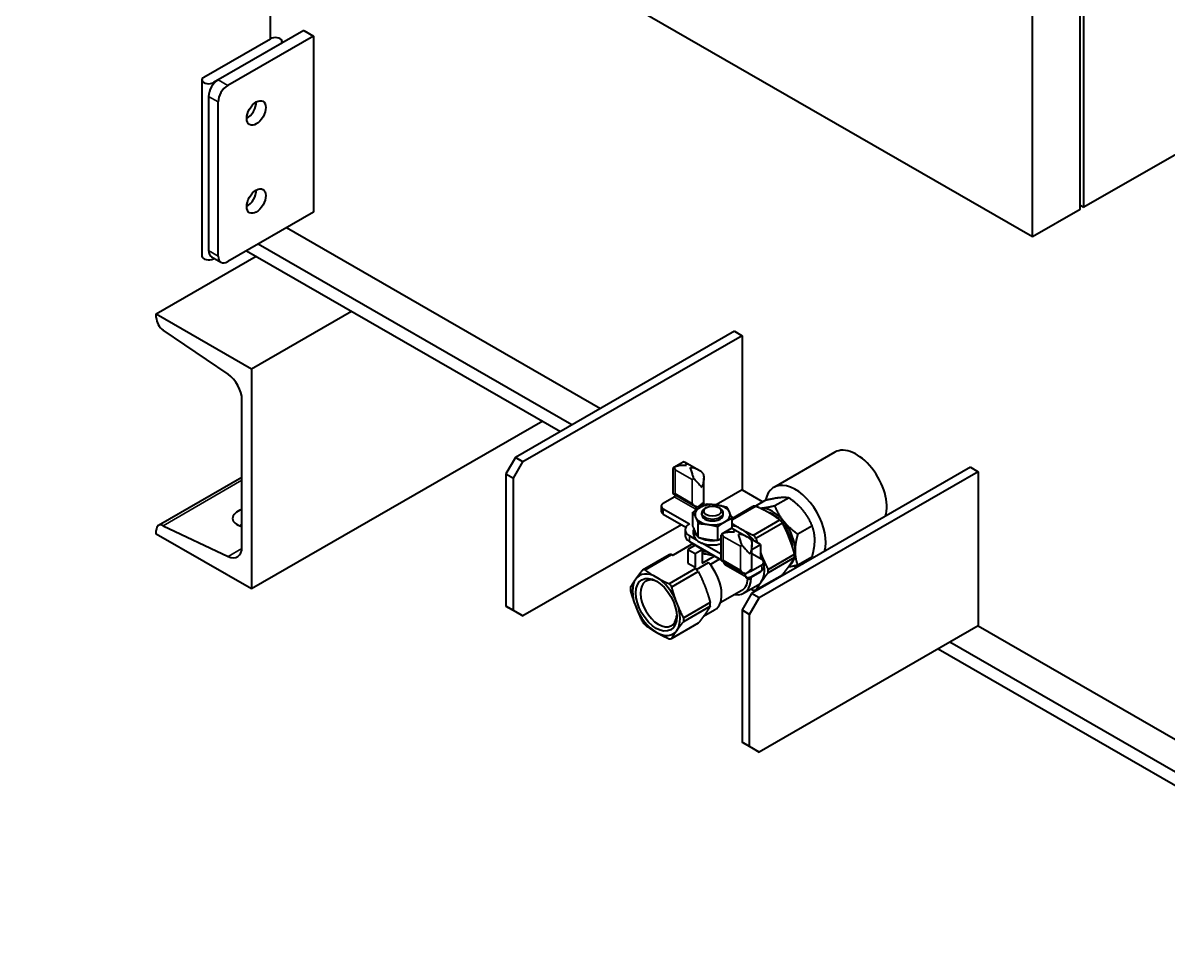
# Model space of a CAD drawing. Header units: millimetres. Extents: x 0 to 5945, y 0 to 4205.
# Drawn here: x 4439.1 to 4742.7, y 2692.5 to 2935.4 of the extents above; entities that cross this region are included whole.
import ezdxf

# ---------------------------------------------------------------- set-up
doc = ezdxf.new("R2010")
doc.units = ezdxf.units.MM
doc.header["$LTSCALE"] = 5
doc.layers.add('가시적인 것(ISO)', color=3, linetype='Continuous', lineweight=40)
doc.layers.add('가시적인 좁은 것(ISO)', color=3, linetype='Continuous', lineweight=35)

msp = doc.modelspace()

# ---------------------------------------------------------------- linework, layer by layer
at = {"layer": '가시적인 것(ISO)'}
for p, q in [((4719.368, 2885.974), (4719.368, 3218.832)), ((4720.379, 2886.555), (4720.379, 3219.414)), ((4706.742, 2878.702), (4706.742, 3211.561)), ((4706.742, 2878.702), (4439.051, 3032.855)), ((4504.711, 2931.25), (4504.711, 2995.044)), ((4810.282, 2938.327), (4720.379, 2886.555)), ((4513.55, 2933.432), (4490.821, 2920.343)), ((4513.55, 2933.432), (4516.075, 2931.977)), ((4487.033, 2921.07), (4504.711, 2931.25)), ((4516.075, 2931.977), (4493.347, 2918.889)), ((4507.759, 2930.097), (4507.759, 2930.523)), ((4516.075, 2931.977), (4516.075, 2885.26)), ((4507.236, 2929.796), (4489.559, 2919.616)), ((4486.51, 2920.343), (4486.51, 2873.626)), ((4488.296, 2915.969), (4488.296, 2875.092)), ((4490.821, 2873.637), (4490.821, 2914.515)), ((4516.075, 2885.26), (4493.347, 2872.172)), ((4719.368, 2885.974), (4706.742, 2878.702)), ((4719.368, 2887.137), (4720.379, 2886.555)), ((4508.977, 2881.173), (4592.205, 2833.245)), ((4584.629, 2828.882), (4501.401, 2876.81)), ((4474.406, 2858.311), (4500.923, 2873.581)), ((4489.039, 2873.451), (4491.565, 2871.997)), ((4489.559, 2872.899), (4489.778, 2873.025)), ((4498.358, 2875.058), (4581.586, 2827.13)), ((4474.406, 2857.349), (4474.406, 2858.311)), ((4474.406, 2858.311), (4499.66, 2843.768)), ((4499.66, 2843.768), (4526.177, 2859.038)), ((4493.446, 2842.318), (4476.251, 2853.96)), ((4627.697, 2853.683), (4569.613, 2820.235)), ((4629.717, 2852.52), (4571.634, 2819.072)), ((4627.697, 2853.683), (4629.717, 2852.52)), ((4629.717, 2852.52), (4629.717, 2811.643)), ((4499.66, 2843.768), (4499.66, 2785.372)), ((4497.135, 2796.509), (4497.135, 2835.54)), ((4576.88, 2829.84), (4499.66, 2785.372)), ((4654.319, 2821.614), (4638.156, 2812.307)), ((4569.613, 2820.235), (4567.088, 2815.861)), ((4569.108, 2814.698), (4571.634, 2819.072)), ((4571.634, 2819.072), (4569.613, 2820.235)), ((4611.664, 2817.664), (4614.073, 2819.051)), ((4614.451, 2819.068), (4618.356, 2816.819)), ((4497.135, 2814.936), (4475.001, 2802.19)), ((4567.088, 2815.861), (4569.108, 2814.698)), ((4567.088, 2815.861), (4567.088, 2780.823)), ((4569.108, 2779.66), (4569.108, 2814.698)), ((4611.454, 2810.705), (4611.454, 2817.339)), ((4619.571, 2808.087), (4619.571, 2814.721)), ((4690.327, 2817.617), (4632.243, 2784.169)), ((4692.347, 2816.454), (4634.263, 2783.006)), ((4690.327, 2817.617), (4692.347, 2816.454)), ((4692.347, 2816.454), (4692.347, 2775.577)), ((4629.717, 2811.643), (4622.823, 2807.673)), ((4629.717, 2811.643), (4635.237, 2808.464)), ((4608.82, 2808.092), (4611.724, 2809.764)), ((4611.503, 2810.612), (4617.367, 2807.235)), ((4636.132, 2808.979), (4633.295, 2807.345)), ((4642.193, 2809.535), (4638.455, 2807.382)), ((4608.297, 2807.365), (4608.297, 2805.905)), ((4608.82, 2806.638), (4615.765, 2802.638)), ((4616.71, 2802.036), (4616.71, 2805.692)), ((4617.653, 2806.35), (4617.28, 2806.565)), ((4618.203, 2807.235), (4619.521, 2807.994)), ((4619.032, 2805.051), (4619.032, 2805.537)), ((4620.25, 2806.922), (4619.861, 2806.696)), ((4623.528, 2806.922), (4623.917, 2806.696)), ((4624.746, 2805.051), (4624.746, 2805.537)), ((4633.401, 2807.347), (4627.067, 2803.7)), ((4627.067, 2804.034), (4632.71, 2807.284)), ((4608.82, 2805.178), (4614.803, 2801.732)), ((4618.098, 2799.054), (4618.098, 2802.71)), ((4627.422, 2804.239), (4626.888, 2804.546)), ((4627.067, 2801.444), (4627.067, 2804.094)), ((4632.726, 2799.624), (4639.77, 2803.68)), ((4640.461, 2802.821), (4633.417, 2798.764)), ((4474.406, 2799.915), (4474.406, 2800.877)), ((4499.66, 2785.372), (4474.406, 2799.915)), ((4476.251, 2802.142), (4493.446, 2793.979)), ((4613.655, 2802.393), (4571.634, 2778.194)), ((4614.614, 2801.039), (4614.614, 2799.579)), ((4617.751, 2798.295), (4615.765, 2799.439)), ((4616.889, 2799.912), (4616.889, 2801.08)), ((4623.276, 2798.255), (4623.276, 2801.911)), ((4624.207, 2793.035), (4624.207, 2799.669)), ((4626.826, 2801.381), (4624.417, 2799.994)), ((4627.204, 2801.399), (4631.109, 2799.15)), ((4648.254, 2801.999), (4644.516, 2799.846)), ((4616.792, 2797.387), (4611.434, 2794.302)), ((4617.28, 2796.955), (4615.386, 2795.865)), ((4615.765, 2797.979), (4624.207, 2793.118)), ((4617.246, 2797.109), (4617.246, 2797.126)), ((4619.174, 2795.865), (4617.28, 2796.955)), ((4624.207, 2794.578), (4619.081, 2797.529)), ((4631.422, 2798.977), (4631.403, 2798.966)), ((4634.642, 2797.123), (4631.422, 2798.977)), ((4632.324, 2795.788), (4634.642, 2797.123)), ((4632.324, 2790.418), (4632.324, 2797.052)), ((4634.642, 2797.123), (4634.642, 2793.367)), ((4610.36, 2794.414), (4603.317, 2790.357)), ((4604.008, 2790.421), (4611.051, 2794.477)), ((4615.386, 2795.865), (4617.28, 2794.774)), ((4615.386, 2795.865), (4615.386, 2792.215)), ((4617.28, 2794.774), (4619.174, 2795.865)), ((4617.28, 2794.774), (4617.28, 2791.124)), ((4619.174, 2795.865), (4619.174, 2792.215)), ((4619.174, 2792.215), (4622.474, 2794.115)), ((4634.958, 2793.186), (4632.324, 2794.702)), ((4636.601, 2790.554), (4643.645, 2794.61)), ((4643.645, 2793.687), (4636.601, 2789.631)), ((4644.516, 2791.755), (4648.254, 2793.907)), ((4617.42, 2790.81), (4610.376, 2786.753)), ((4615.386, 2792.215), (4617.28, 2791.124)), ((4617.116, 2791.03), (4617.28, 2791.124)), ((4617.639, 2790.55), (4620.836, 2792.391)), ((4621.297, 2791.827), (4623.872, 2793.31)), ((4624.256, 2792.942), (4630.121, 2789.565)), ((4630.895, 2788.485), (4625.339, 2791.685)), ((4632.053, 2790.059), (4634.958, 2791.731)), ((4635.481, 2792.459), (4635.481, 2790.999)), ((4643.432, 2791.516), (4644.216, 2791.064)), ((4611.067, 2785.894), (4618.111, 2789.95)), ((4630.791, 2788.333), (4631.422, 2787.969)), ((4632.274, 2790.324), (4630.956, 2789.565)), ((4631.422, 2788.382), (4631.422, 2787.969)), ((4631.422, 2787.969), (4632.096, 2788.358)), ((4632.053, 2788.599), (4634.958, 2790.272)), ((4633.417, 2785.088), (4640.461, 2789.144)), ((4634.642, 2790.09), (4634.642, 2789.823)), ((4629.624, 2784.932), (4623.954, 2781.667)), ((4633.794, 2786.304), (4630.238, 2784.256)), ((4621.296, 2781.74), (4614.252, 2777.683)), ((4632.243, 2784.169), (4629.717, 2779.795)), ((4631.738, 2778.632), (4634.263, 2783.006)), ((4634.263, 2783.006), (4632.243, 2784.169)), ((4569.108, 2779.66), (4567.088, 2780.823)), ((4567.088, 2780.823), (4569.613, 2779.358)), ((4571.634, 2778.194), (4569.108, 2779.66)), ((4569.613, 2779.358), (4571.634, 2778.194)), ((4614.252, 2776.761), (4621.296, 2780.817)), ((4622.45, 2779.771), (4619.473, 2778.056)), ((4629.717, 2779.795), (4631.738, 2778.632)), ((4629.717, 2779.795), (4629.717, 2744.757)), ((4631.738, 2743.594), (4631.738, 2778.632)), ((4618.111, 2776.274), (4611.067, 2772.218)), ((4692.347, 2775.577), (4684.771, 2771.214)), ((4692.347, 2775.577), (4815.333, 2704.754)), ((4684.771, 2771.214), (4634.263, 2742.128)), ((4681.729, 2769.462), (4815.333, 2692.524)), ((4815.333, 2696.028), (4684.771, 2771.214)), ((4631.738, 2743.594), (4629.717, 2744.757)), ((4629.717, 2744.757), (4632.243, 2743.292)), ((4634.263, 2742.128), (4631.738, 2743.594)), ((4632.243, 2743.292), (4634.263, 2742.128))]:
    msp.add_line(p, q, dxfattribs=at)
for centre, major_axis, ratio, start_param, end_param in [((4505.974, 2930.523), (1.786, 0), 0.5758617, 5.4977871, 8.6393798), ((4488.296, 2920.343), (-1.786, 0), 0.5758617, 5.4977871, 8.6393798), ((4490.821, 2917.423), (-1.782, -3.095), 0.5780931, 3.9250571, 5.4958534), ((4493.347, 2915.969), (1.782, 3.095), 0.5780931, 0.7834645, 2.3542608), ((4498.398, 2913.027), (1.782, 3.095), 0.5780931, 3.9250646, 5.4997134), ((4498.398, 2913.027), (-1.782, -3.095), 0.5780931, 0.7834719, 2.3581207), ((4498.398, 2889.668), (1.782, 3.095), 0.5780931, 3.9250646, 5.4997134), ((4498.398, 2889.668), (-1.782, -3.095), 0.5780931, 0.7834719, 2.3581207), ((4488.296, 2873.626), (-1.786, 0), 0.5758617, 0, 2.3561945), ((4490.821, 2876.546), (-1.782, -3.095), 0.5780931, 5.4958534, 6.2831853), ((4493.347, 2875.092), (-1.782, -3.095), 0.5780931, 5.4958534, 7.0666498), ((4476.427, 2856.186), (-1.426, 2.476), 0.5780931, 0.7873319, 2.2708617), ((4493.094, 2837.867), (-2.852, 4.952), 0.5780931, 3.9289245, 5.4124544), ((4660.022, 2811.71), (-5.703, 9.904), 0.5780931, 3.6462588, 6.2831853), ((4613.239, 2817.705), (-1.264, 2.186), 0.5769785, 1.2682212, 1.5698295), ((4617.785, 2815.087), (-1.786, -1.032), 0.0016725, 5.195212, 5.4968203), ((4643.86, 2802.403), (-5.703, 9.904), 0.5780931, 3.6462588, 6.8638808), ((4611.724, 2810.202), (0.267, 0.464), 0.5780931, 3.9250571, 5.1859036), ((4499.66, 2804.295), (-4.997, -0.349), 0.5234384, 5.2053623, 7.2880143), ((4610.083, 2807.365), (-1.786, 0), 0.5758617, 5.4977871, 7.0685835), ((4610.083, 2805.905), (-1.786, 0), 0.5758617, 0, 0.7853982), ((4621.889, 2805.051), (-4.643, 0), 0.5758617, 5.4977871, 6.5449847), ((4617.28, 2807.003), (0.267, 0.464), 0.5780931, 3.9250571, 5.238937), ((4621.889, 2805.051), (4.643, 0), 0.5758617, 1.3089969, 2.3561945), ((4621.889, 2805.537), (2.857, 0), 0.5758617, 2.360047, 7.0647309), ((4617.28, 2807.003), (1.158, 2.012), 0.5780931, 5.045322, 5.3372217), ((4621.889, 2805.051), (4.643, 0), 0.5758617, 0.2617994, 1.3089969), ((4621.889, 2805.051), (4.643, 0), 0.5758617, 5.4977871, 6.5449847), ((4636.585, 2798.214), (-4.99, 8.666), 0.5780931, 5.966867, 6.0797723), ((4637.799, 2798.913), (-4.277, 7.428), 0.5780931, 6.0233196, 6.0306843), ((4637.799, 2798.913), (-4.277, 7.428), 0.5780931, 4.9761221, 6.0233196), ((4637.799, 2798.913), (3.822, -6.636), 0.5780931, 2.0380861, 2.5580167), ((4476.427, 2799.714), (-1.426, 2.476), 0.5780931, 5.5869873, 7.0705172), ((4618.543, 2801.039), (-3.929, 0), 0.5758617, 5.4977871, 7.0685835), ((4621.889, 2805.051), (-4.643, 0), 0.5758617, 0.2617994, 1.3089969), ((4621.889, 2805.051), (2.857, 0), 0.5758617, 3.1415926, 6.2831853), ((4621.889, 2805.051), (-4.643, 0), 0.5758617, 1.3089969, 2.3561945), ((4636.585, 2798.214), (4.99, -8.666), 0.5780931, 1.7780768, 1.8909821), ((4637.799, 2798.913), (3.822, -6.636), 0.5780931, 0.8350577, 1.8652484), ((4637.799, 2798.913), (-4.277, 7.428), 0.5780931, 3.9289245, 4.9761221), ((4499.66, 2799.915), (-5, 0), 0.5758617, 5.2418593, 5.4106612), ((4618.543, 2799.579), (-3.929, 0), 0.5758617, 0, 0.7853982), ((4621.889, 2801.08), (-5, 0), 0.5758617, 6.1470236, 6.9494126), ((4621.889, 2799.912), (-5, 0), 0.5758617, 0, 0.5961336), ((4625.992, 2800.036), (-1.264, 2.186), 0.5769785, 1.2682212, 1.5698295), ((4629.339, 2794.041), (4.456, -7.737), 0.5780931, 2.3581282, 2.726158), ((4629.339, 2794.041), (4.456, -7.737), 0.5780931, 1.7857543, 2.3581282), ((4629.542, 2794.158), (4.99, -8.666), 0.5780931, 1.7780768, 1.8909821), ((4493.094, 2798.836), (2.852, -4.952), 0.5780931, 5.5869873, 7.0705172), ((4621.889, 2797.109), (-4.643, 0), 0.5758617, 0, 0.0627696), ((4621.889, 2797.693), (-4.643, 0), 0.5758617, 0.2438609, 0.3273784), ((4621.889, 2797.809), (-4.643, 0), 0.5758617, 0.3071571, 0.403123), ((4621.889, 2799.912), (-5, 0), 0.5758617, 0.5961336, 0.9746628), ((4621.889, 2801.08), (-5, 0), 0.5758617, 0.8395042, 1.7894254), ((4621.889, 2799.912), (-5, 0), 0.5758617, 0.9746628, 2.0528571), ((4621.889, 2801.08), (-5, 0), 0.5758617, 1.9017918, 2.0528571), ((4630.538, 2797.418), (-1.786, -1.032), 0.0016725, 5.195212, 5.4968203), ((4614.236, 2785.344), (-4.99, 8.666), 0.5780931, 5.966867, 6.0797723), ((4621.889, 2797.809), (-4.643, 0), 0.5758617, 0.9462579, 1.2636392), ((4621.889, 2797.751), (-4.571, 0), 0.5758617, 0.9349493, 1.2675651), ((4621.889, 2797.693), (-4.643, 0), 0.5758617, 0.9462579, 1.3269354), ((4621.889, 2797.109), (-4.643, 0), 0.5758617, 0.9462579, 1.5773253), ((4621.889, 2797.05), (-4.571, 0), 0.5758617, 0.9349493, 1.5839209), ((4629.339, 2794.041), (4.456, -7.737), 0.5780931, 1.3109306, 1.360845), ((4629.339, 2794.041), (4.456, -7.737), 0.5780931, 1.1043709, 1.3109306), ((4637.799, 2798.913), (4.277, -7.428), 0.5780931, 0.0649059, 0.5168618), ((4636.585, 2798.214), (4.99, -8.666), 0.5780931, 0.7308792, 0.8437845), ((4637.799, 2798.913), (-4.277, 7.428), 0.5780931, 3.6626753, 3.9289245), ((4607.192, 2781.287), (-4.99, 8.666), 0.5780931, 5.966867, 6.0797723), ((4614.236, 2785.344), (4.99, -8.666), 0.5780931, 1.7780768, 1.8909821), ((4617.995, 2787.508), (4.456, -7.737), 0.5780931, 0, 1.8913629), ((4626.498, 2793.696), (-1.158, -2.012), 0.5780931, 5.5808971, 6.2831853), ((4629.339, 2794.041), (4.456, -7.737), 0.5780931, 0.2637331, 1.0209174), ((4633.695, 2792.459), (1.786, 0), 0.5758617, 5.4977871, 7.0685835), ((4633.695, 2790.999), (1.786, 0), 0.5758617, 5.4977871, 6.2831853), ((4629.542, 2794.158), (4.99, -8.666), 0.5780931, 0.7308792, 0.8437845), ((4643.86, 2802.403), (5.703, -9.904), 0.5780931, 5.7024898, 5.7785192), ((4606.989, 2781.171), (-4.456, 7.737), 0.5780931, 0.2637331, 1.3109306), ((4606.989, 2781.171), (-4.456, 7.737), 0.5780931, 5.4997209, 6.5469184), ((4607.595, 2781.519), (3.398, -5.901), 0.5780931, 2.4151014, 7.0096766), ((4606.989, 2781.171), (4.456, -7.737), 0.5780931, 1.3109306, 2.3581282), ((4625.783, 2791.993), (4.456, -7.737), 0.5780931, 5.8321585, 7.0705172), ((4625.614, 2791.896), (4.01, -6.964), 0.5780931, 0, 0.69867), ((4632.053, 2790.497), (-1.158, -2.012), 0.5780931, 5.5624955, 7.0666498), ((4625.109, 2791.605), (4.01, -6.964), 0.5780931, 0.7873319, 0.8196764), ((4632.053, 2790.497), (-0.267, -0.464), 0.5780931, 6.2498049, 7.0666498), ((4607.192, 2781.287), (-4.99, 8.666), 0.5780931, 0.7308792, 0.8437845), ((4607.192, 2781.287), (4.99, -8.666), 0.5780931, 1.7780768, 1.8909821), ((4629.542, 2794.158), (4.99, -8.666), 0.5780931, 5.966867, 6.0797723), ((4629.339, 2794.041), (4.456, -7.737), 0.5780931, 0, 0.2637331), ((4606.989, 2781.171), (4.456, -7.737), 0.5780931, 0.2637331, 1.3109306), ((4614.236, 2785.344), (4.99, -8.666), 0.5780931, 0.7308792, 0.8437845), ((4606.989, 2781.171), (-4.456, 7.737), 0.5780931, 1.3109306, 2.3581282), ((4607.192, 2781.287), (-4.99, 8.666), 0.5780931, 1.7780768, 1.8909821), ((4607.192, 2781.287), (4.99, -8.666), 0.5780931, 0.7308792, 0.8437845), ((4606.989, 2781.171), (4.456, -7.737), 0.5780931, 5.4997209, 6.5469184), ((4607.192, 2781.287), (4.99, -8.666), 0.5780931, 5.966867, 6.0797723)]:
    msp.add_ellipse(centre, major_axis=major_axis, ratio=ratio, start_param=start_param, end_param=end_param, dxfattribs=at)
for centre, major_axis, ratio in [((4500.923, 2911.572), (1.782, 3.095), 0.5780931), ((4500.923, 2888.214), (1.782, 3.095), 0.5780931), ((4621.889, 2805.985), (2.309, 0), 0.5758617), ((4606.989, 2781.171), (3.826, -6.644), 0.5780931)]:
    msp.add_ellipse(centre, major_axis=major_axis, ratio=ratio, dxfattribs=at)
for points, knots in [([(4611.658, 2817.661), (4611.636, 2817.647), (4611.614, 2817.633), (4611.51, 2817.552), (4611.469, 2817.474), (4611.455, 2817.375), (4611.454, 2817.357), (4611.454, 2817.339)], [-0.50218713, -0.50218713, -0.50218713, -0.50218713, -0.4752808, -0.4752808, -0.35392906, -0.35392906, -0.32829754, -0.32829754, -0.32829754, -0.32829754]), ([(4611.658, 2817.661), (4611.722, 2817.697), (4611.789, 2817.732), (4612.104, 2817.881), (4612.387, 2817.975), (4613.002, 2818.122), (4613.395, 2818.177), (4614.206, 2818.214), (4614.624, 2818.195), (4615.007, 2818.147)], [-0.50183598, -0.50183598, -0.50183598, -0.50183598, -0.4628306, -0.4628306, -0.32886495, -0.32886495, -0.16443247, -0.16443247, 0, 0, 0, 0]), ([(4614.073, 2819.051), (4614.095, 2819.063), (4614.116, 2819.074), (4614.237, 2819.125), (4614.325, 2819.122), (4614.512, 2819.048), (4614.619, 2818.937), (4614.822, 2818.605), (4614.918, 2818.384), (4615.007, 2818.147)], [1.487937, 1.487937, 1.487937, 1.487937, 1.51373482, 1.51373482, 1.63508656, 1.63508656, 1.81205109, 1.81205109, 1.98901562, 1.98901562, 1.98901562, 1.98901562]), ([(4619.366, 2815.999), (4619.322, 2816.051), (4619.276, 2816.102), (4619.013, 2816.374), (4618.763, 2816.567), (4618.163, 2816.946), (4617.746, 2817.137), (4616.878, 2817.421), (4616.429, 2817.514), (4616.017, 2817.565)], [1.48668287, 1.48668287, 1.48668287, 1.48668287, 1.51358919, 1.51358919, 1.63494093, 1.63494093, 1.81190546, 1.81190546, 1.98886999, 1.98886999, 1.98886999, 1.98886999]), ([(4616.954, 2814.611), (4616.931, 2814.675), (4616.909, 2814.739), (4616.787, 2815.092), (4616.699, 2815.378), (4616.512, 2815.995), (4616.405, 2816.365), (4616.202, 2817.032), (4616.106, 2817.328), (4616.017, 2817.565)], [-0.50218713, -0.50218713, -0.50218713, -0.50218713, -0.4752808, -0.4752808, -0.35392906, -0.35392906, -0.17696453, -0.17696453, 0, 0, 0, 0]), ([(4619.366, 2815.999), (4619.389, 2815.935), (4619.41, 2815.87), (4619.514, 2815.507), (4619.556, 2815.194), (4619.584, 2814.485), (4619.541, 2814.028), (4619.353, 2813.135), (4619.209, 2812.699), (4619.048, 2812.316)], [1.48666479, 1.48666479, 1.48666479, 1.48666479, 1.51357111, 1.51357111, 1.63492285, 1.63492285, 1.81188738, 1.81188738, 1.98885191, 1.98885191, 1.98885191, 1.98885191]), ([(4616.954, 2814.611), (4616.998, 2814.559), (4617.043, 2814.507), (4617.288, 2814.225), (4617.491, 2814.005), (4617.933, 2813.535), (4618.2, 2813.256), (4618.677, 2812.745), (4618.886, 2812.513), (4619.048, 2812.316)], [-0.50218713, -0.50218713, -0.50218713, -0.50218713, -0.4752808, -0.4752808, -0.35392906, -0.35392906, -0.17696453, -0.17696453, 0, 0, 0, 0]), ([(4611.454, 2810.705), (4611.454, 2810.667), (4611.466, 2810.64), (4611.521, 2810.594), (4611.584, 2810.583), (4611.754, 2810.594), (4611.862, 2810.614), (4611.977, 2810.642)], [-0.21612266, -0.21612266, -0.21612266, -0.21612266, -0.16632204, -0.16632204, -0.08316102, -0.08316102, 0, 0, 0, 0]), ([(4617.785, 2807.059), (4617.664, 2807.091), (4617.546, 2807.139), (4617.267, 2807.285), (4617.093, 2807.411), (4616.777, 2807.701), (4616.637, 2807.865), (4616.522, 2808.024)], [-0.21612266, -0.21612266, -0.21612266, -0.21612266, -0.16632204, -0.16632204, -0.08316102, -0.08316102, 0, 0, 0, 0]), ([(4617.785, 2807.059), (4617.906, 2807.091), (4618.024, 2807.139), (4618.303, 2807.285), (4618.477, 2807.411), (4618.793, 2807.701), (4618.933, 2807.865), (4619.048, 2808.024)], [0.73160786, 0.73160786, 0.73160786, 0.73160786, 0.78140849, 0.78140849, 0.86456951, 0.86456951, 0.94773053, 0.94773053, 0.94773053, 0.94773053]), ([(4619.571, 2808.087), (4619.571, 2808.049), (4619.558, 2808.023), (4619.503, 2807.976), (4619.441, 2807.965), (4619.27, 2807.976), (4619.162, 2807.997), (4619.048, 2808.024)], [-0.21612266, -0.21612266, -0.21612266, -0.21612266, -0.16632204, -0.16632204, -0.08316102, -0.08316102, 0, 0, 0, 0]), ([(4624.412, 2799.991), (4624.389, 2799.978), (4624.368, 2799.964), (4624.263, 2799.883), (4624.222, 2799.804), (4624.208, 2799.706), (4624.207, 2799.688), (4624.207, 2799.669)], [-0.50218713, -0.50218713, -0.50218713, -0.50218713, -0.4752808, -0.4752808, -0.35392906, -0.35392906, -0.32829754, -0.32829754, -0.32829754, -0.32829754]), ([(4624.412, 2799.991), (4624.456, 2800.017), (4624.502, 2800.041), (4624.764, 2800.174), (4625.014, 2800.264), (4625.614, 2800.428), (4626.032, 2800.496), (4626.899, 2800.547), (4627.348, 2800.529), (4627.76, 2800.478)], [1.48668287, 1.48668287, 1.48668287, 1.48668287, 1.51358919, 1.51358919, 1.63494093, 1.63494093, 1.81190546, 1.81190546, 1.98886999, 1.98886999, 1.98886999, 1.98886999]), ([(4626.826, 2801.381), (4626.848, 2801.394), (4626.87, 2801.405), (4626.99, 2801.455), (4627.079, 2801.453), (4627.265, 2801.379), (4627.372, 2801.268), (4627.575, 2800.936), (4627.671, 2800.715), (4627.76, 2800.478)], [-0.50107862, -0.50107862, -0.50107862, -0.50107862, -0.4752808, -0.4752808, -0.35392906, -0.35392906, -0.17696453, -0.17696453, 0, 0, 0, 0]), ([(4629.708, 2796.941), (4629.684, 2797.005), (4629.662, 2797.07), (4629.541, 2797.423), (4629.452, 2797.709), (4629.265, 2798.325), (4629.158, 2798.696), (4628.956, 2799.362), (4628.859, 2799.659), (4628.77, 2799.896)], [-0.50218713, -0.50218713, -0.50218713, -0.50218713, -0.4752808, -0.4752808, -0.35392906, -0.35392906, -0.17696453, -0.17696453, 0, 0, 0, 0]), ([(4632.119, 2798.33), (4632.075, 2798.382), (4632.029, 2798.433), (4631.766, 2798.705), (4631.516, 2798.897), (4630.917, 2799.276), (4630.499, 2799.468), (4629.631, 2799.752), (4629.182, 2799.845), (4628.77, 2799.896)], [1.48668287, 1.48668287, 1.48668287, 1.48668287, 1.51358919, 1.51358919, 1.63494093, 1.63494093, 1.81190546, 1.81190546, 1.98886999, 1.98886999, 1.98886999, 1.98886999]), ([(4629.708, 2796.941), (4629.751, 2796.889), (4629.796, 2796.838), (4630.041, 2796.556), (4630.245, 2796.336), (4630.686, 2795.865), (4630.953, 2795.587), (4631.43, 2795.076), (4631.639, 2794.843), (4631.801, 2794.647)], [1.48668287, 1.48668287, 1.48668287, 1.48668287, 1.51358919, 1.51358919, 1.63494093, 1.63494093, 1.81190546, 1.81190546, 1.98886999, 1.98886999, 1.98886999, 1.98886999]), ([(4632.119, 2798.33), (4632.142, 2798.266), (4632.163, 2798.201), (4632.267, 2797.837), (4632.309, 2797.525), (4632.337, 2796.816), (4632.294, 2796.359), (4632.106, 2795.465), (4631.962, 2795.03), (4631.801, 2794.647)], [-0.50218713, -0.50218713, -0.50218713, -0.50218713, -0.4752808, -0.4752808, -0.35392906, -0.35392906, -0.17696453, -0.17696453, 0, 0, 0, 0]), ([(4624.207, 2793.035), (4624.207, 2792.997), (4624.22, 2792.971), (4624.274, 2792.924), (4624.337, 2792.914), (4624.507, 2792.924), (4624.615, 2792.945), (4624.73, 2792.973)], [0.73160786, 0.73160786, 0.73160786, 0.73160786, 0.78140849, 0.78140849, 0.86456951, 0.86456951, 0.94773053, 0.94773053, 0.94773053, 0.94773053]), ([(4630.538, 2789.389), (4630.417, 2789.421), (4630.299, 2789.47), (4630.02, 2789.615), (4629.846, 2789.741), (4629.531, 2790.032), (4629.39, 2790.196), (4629.275, 2790.355)], [0.73160786, 0.73160786, 0.73160786, 0.73160786, 0.78140849, 0.78140849, 0.86456951, 0.86456951, 0.94773053, 0.94773053, 0.94773053, 0.94773053]), ([(4630.538, 2789.389), (4630.659, 2789.421), (4630.777, 2789.47), (4631.056, 2789.615), (4631.231, 2789.741), (4631.546, 2790.032), (4631.687, 2790.196), (4631.801, 2790.355)], [-0.21612266, -0.21612266, -0.21612266, -0.21612266, -0.16632204, -0.16632204, -0.08316102, -0.08316102, 0, 0, 0, 0]), ([(4632.324, 2790.418), (4632.324, 2790.38), (4632.311, 2790.353), (4632.256, 2790.307), (4632.194, 2790.296), (4632.023, 2790.306), (4631.915, 2790.327), (4631.801, 2790.355)], [0.73160786, 0.73160786, 0.73160786, 0.73160786, 0.78140849, 0.78140849, 0.86456951, 0.86456951, 0.94773053, 0.94773053, 0.94773053, 0.94773053])]:
    msp.add_open_spline(points, degree=3, knots=knots, dxfattribs=at)
for points, weights in [([(4636.132, 2808.979), (4638.412, 2809.506), (4639.819, 2809.635)], [1.01001874936, 1.04314139574, 1]), ([(4639.819, 2809.635), (4641.225, 2809.764), (4642.193, 2809.535)], [1, 1.04314139574, 1.01001874936]), ([(4642.193, 2809.535), (4644.473, 2807.894), (4645.88, 2806.145)], [1.01001874936, 1.04314139574, 1]), ([(4618.606, 2806.941), (4617.726, 2806.435), (4616.71, 2805.692)], [3.23923048458, 3.23923048458, 3.00666419939]), ([(4616.71, 2805.692), (4617.082, 2805.051), (4617.404, 2804.359)], [3.00666419939, 3.23923048458, 3.23923048458]), ([(4620.501, 2807.875), (4619.485, 2807.448), (4618.606, 2806.941)], [3.00666419939, 3.23923048458, 3.23923048458]), ([(4620.501, 2807.875), (4621.889, 2807.819), (4623.09, 2807.633)], [3.00666419939, 3.23923048458, 3.23923048458]), ([(4623.09, 2807.633), (4624.292, 2807.448), (4625.68, 2807.076)], [3.23923048458, 3.23923048458, 3.00666419939]), ([(4626.373, 2805.743), (4626.051, 2806.435), (4625.68, 2807.076)], [3.23923048458, 3.23923048458, 3.00666419939]), ([(4627.067, 2804.094), (4626.695, 2805.051), (4626.373, 2805.743)], [3.00666419939, 3.23923048458, 3.23923048458]), ([(4633.401, 2807.347), (4635.286, 2806.495), (4636.788, 2805.63)], [3.1615018951, 3.35119200881, 3.35119200881]), ([(4634.768, 2806.726), (4634.749, 2806.725), (4634.729, 2806.723)], [1, 1.00057619017, 1.00113877645]), ([(4638.455, 2807.382), (4636.175, 2806.855), (4634.768, 2806.726)], [1.01001874936, 1.04314139574, 1]), ([(4636.788, 2805.63), (4638.291, 2804.765), (4639.77, 2803.68)], [3.35119200881, 3.35119200881, 3.1615018951]), ([(4640.829, 2803.236), (4639.423, 2804.985), (4638.455, 2807.382)], [1, 1.04314139574, 1.01001874936]), ([(4645.88, 2806.145), (4647.286, 2804.396), (4648.254, 2801.999)], [1, 1.04314139574, 1.01001874936]), ([(4617.404, 2804.359), (4617.726, 2803.667), (4618.098, 2802.71)], [3.23923048458, 3.23923048458, 3.00666419939]), ([(4618.098, 2802.71), (4619.485, 2802.653), (4620.687, 2802.468)], [3.00666419939, 3.23923048458, 3.23923048458]), ([(4623.276, 2801.911), (4624.292, 2802.653), (4625.172, 2803.16)], [3.00666419939, 3.23923048458, 3.23923048458]), ([(4625.172, 2803.16), (4626.051, 2803.667), (4627.067, 2804.094)], [3.23923048458, 3.23923048458, 3.00666419939]), ([(4627.067, 2802.783), (4628.184, 2802.005), (4629.339, 2801.34)], [3.23916918398, 3.35119200881, 3.35119200881]), ([(4642.256, 2798.832), (4641.505, 2800.769), (4640.461, 2802.821)], [3.35119200881, 3.35119200881, 3.1615018951]), ([(4644.516, 2799.846), (4642.236, 2801.488), (4640.829, 2803.236)], [1.01001874936, 1.04314139574, 1]), ([(4617.404, 2800.388), (4617.082, 2801.08), (4616.71, 2802.036)], [3.23923048458, 3.23923048458, 3.00666419939]), ([(4618.098, 2799.054), (4617.726, 2799.696), (4617.404, 2800.388)], [3.00666419939, 3.23923048458, 3.23923048458]), ([(4620.687, 2802.468), (4621.889, 2802.283), (4623.276, 2801.911)], [3.23923048458, 3.23923048458, 3.00666419939]), ([(4629.339, 2801.34), (4630.841, 2800.475), (4632.726, 2799.624)], [3.35119200881, 3.35119200881, 3.1615018951]), ([(4643.86, 2795.422), (4643.86, 2797.3), (4644.516, 2799.846)], [1, 1.04314139574, 1.01001874936]), ([(4648.254, 2801.999), (4648.91, 2800.209), (4648.91, 2798.331)], [1.01001874936, 1.04314139574, 1]), ([(4618.098, 2799.054), (4619.485, 2798.683), (4620.687, 2798.497)], [3.00666419939, 3.23923048458, 3.23923048458]), ([(4620.687, 2798.497), (4621.889, 2798.312), (4623.276, 2798.255)], [3.23923048458, 3.23923048458, 3.00666419939]), ([(4624.207, 2798.676), (4623.765, 2798.461), (4623.276, 2798.255)], [3.17213633798, 3.11431516754, 3.00666419939]), ([(4633.417, 2798.764), (4633.579, 2798.185), (4633.744, 2797.64)], [3.1615018951, 3.20747681935, 3.24230886631]), ([(4643.645, 2794.61), (4643.007, 2796.896), (4642.256, 2798.832)], [3.1615018951, 3.35119200881, 3.35119200881]), ([(4648.91, 2798.331), (4648.91, 2796.453), (4648.254, 2793.907)], [1, 1.04314139574, 1.01001874936]), ([(4611.051, 2794.477), (4611.246, 2794.389), (4611.434, 2794.302)], [3.1615018951, 3.18006367675, 3.19680912896]), ([(4634.642, 2794.973), (4634.723, 2794.757), (4634.806, 2794.542)], [3.34885985837, 3.35119200881, 3.35119200881]), ([(4634.806, 2794.542), (4635.557, 2792.606), (4636.601, 2790.554)], [3.35119200881, 3.35119200881, 3.1615018951]), ([(4642.256, 2791.533), (4643.007, 2792.604), (4643.645, 2793.687)], [3.35119200881, 3.35119200881, 3.1615018951]), ([(4644.516, 2791.755), (4643.86, 2793.545), (4643.86, 2795.422)], [1.01001874936, 1.04314139574, 1]), ([(4603.317, 2790.357), (4602.272, 2789.04), (4601.521, 2787.969)], [3.1615018951, 3.35119200881, 3.35119200881]), ([(4604.008, 2790.421), (4605.487, 2789.335), (4606.989, 2788.47)], [6.55907645111, 6.95262103817, 6.95262103817]), ([(4617.116, 2791.03), (4617.268, 2790.921), (4617.42, 2790.81)], [3.19680912896, 3.18006367675, 3.1615018951]), ([(4640.461, 2789.144), (4641.505, 2790.461), (4642.256, 2791.533)], [3.1615018951, 3.35119200881, 3.35119200881]), ([(4642.063, 2791.259), (4643.105, 2791.429), (4644.516, 2791.755)], [1.0220234177, 1.03025697766, 1.01001874936]), ([(4601.521, 2787.969), (4600.77, 2786.897), (4600.132, 2785.814)], [3.35119200881, 3.35119200881, 3.1615018951]), ([(4618.111, 2789.95), (4619.155, 2787.898), (4619.906, 2785.962)], [3.1615018951, 3.35119200881, 3.35119200881]), ([(4636.601, 2789.631), (4635.557, 2788.314), (4634.806, 2787.243)], [3.1615018951, 3.35119200881, 3.35119200881]), ([(4600.132, 2784.892), (4600.77, 2782.606), (4601.521, 2780.669)], [3.1615018951, 3.35119200881, 3.35119200881]), ([(4612.457, 2781.672), (4611.706, 2783.608), (4611.067, 2785.894)], [3.35119200881, 3.35119200881, 3.1615018951]), ([(4619.906, 2785.962), (4620.657, 2784.025), (4621.296, 2781.74)], [3.35119200881, 3.35119200881, 3.1615018951]), ([(4632.085, 2785.319), (4632.397, 2785.173), (4632.726, 2785.024)], [3.21926739898, 3.19299973896, 3.1615018951]), ([(4634.806, 2787.243), (4634.055, 2786.171), (4633.417, 2785.088)], [3.35119200881, 3.35119200881, 3.1615018951]), ([(4614.252, 2777.683), (4613.208, 2779.735), (4612.457, 2781.672)], [3.1615018951, 3.35119200881, 3.35119200881]), ([(4601.521, 2780.669), (4602.272, 2778.733), (4603.317, 2776.681)], [3.35119200881, 3.35119200881, 3.1615018951]), ([(4619.906, 2778.662), (4619.155, 2777.591), (4618.111, 2776.274)], [3.35119200881, 3.35119200881, 3.1615018951]), ([(4621.296, 2780.817), (4620.657, 2779.734), (4619.906, 2778.662)], [3.1615018951, 3.35119200881, 3.35119200881]), ([(4604.008, 2775.822), (4605.487, 2774.736), (4606.989, 2773.871)], [3.1615018951, 3.35119200881, 3.35119200881]), ([(4612.457, 2774.372), (4613.208, 2775.444), (4614.252, 2776.761)], [3.35119200881, 3.35119200881, 3.1615018951]), ([(4606.989, 2773.871), (4608.491, 2773.006), (4610.376, 2772.154)], [3.35119200881, 3.35119200881, 3.1615018951]), ([(4611.067, 2772.218), (4611.706, 2773.301), (4612.457, 2774.372)], [3.1615018951, 3.35119200881, 3.35119200881])]:
    msp.add_rational_spline(points, weights, degree=2, dxfattribs=at)
msp.add_rational_spline([(4606.989, 2788.47), (4607.556, 2788.143), (4609.178, 2787.295), (4610.376, 2786.753)], [6.95262103817, 6.95262103817, 6.80396814898, 6.55907645111], degree=2, knots=[-16.5699923, -16.5699923, -16.5699923, -14.9606643, -12.3094473, -12.3094473, -12.3094473], dxfattribs=at)
at = {"layer": '가시적인 좁은 것(ISO)'}
for p, q in [((4489.559, 2919.225), (4489.559, 2919.616)), ((4493.347, 2918.889), (4490.821, 2920.343)), ((4488.296, 2915.969), (4490.821, 2914.515)), ((4490.821, 2873.637), (4488.296, 2875.092)), ((4489.559, 2872.899), (4489.559, 2873.152)), ((4616.522, 2814.36), (4611.977, 2816.978)), ((4611.977, 2816.978), (4611.977, 2810.642)), ((4476.251, 2802.142), (4497.135, 2814.168)), ((4616.522, 2814.36), (4616.522, 2808.024)), ((4617.28, 2806.565), (4611.724, 2809.764)), ((4616.522, 2808.024), (4611.977, 2810.642)), ((4608.82, 2805.178), (4608.82, 2806.638)), ((4615.765, 2797.979), (4615.765, 2799.439)), ((4629.275, 2796.691), (4624.73, 2799.309)), ((4624.73, 2799.309), (4624.73, 2792.973)), ((4629.275, 2796.691), (4629.275, 2790.355)), ((4493.446, 2793.979), (4497.118, 2796.093)), ((4629.275, 2790.355), (4624.73, 2792.973)), ((4634.958, 2790.272), (4634.958, 2791.731)), ((4632.053, 2790.059), (4631.933, 2790.128)), ((4632.096, 2788.358), (4634.642, 2789.823))]:
    msp.add_line(p, q, dxfattribs=at)

doc.saveas('drawing.dxf')
